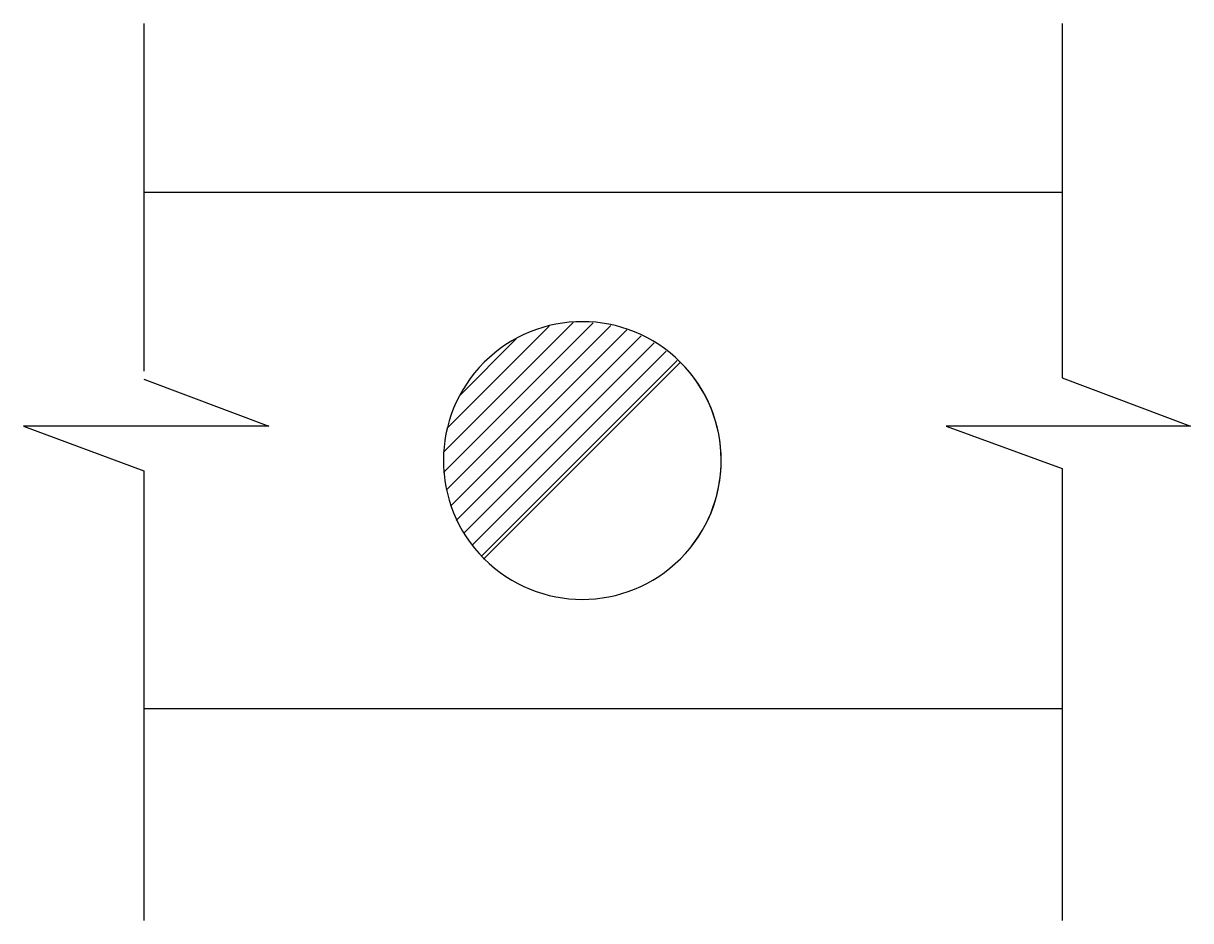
# Model space of a CAD drawing. Header units: metres. Extents: x 13249.1 to 13259.2, y 18624.8 to 18632.6.
import ezdxf

# ---------------------------------------------------------------- set-up
doc = ezdxf.new("R2010")
doc.units = ezdxf.units.M
doc.layers.add('PUB_DIM', color=90, linetype='Continuous')

msp = doc.modelspace()

# ---------------------------------------------------------------- hatches: boundary and pattern name
at = {"layer": 'PUB_DIM'}
h = msp.add_hatch(dxfattribs=at)
h.set_pattern_fill('SOLID')
h.paths.add_polyline_path([(13254.78, 18629.63, 1), (13253.07, 18627.92)])

# ---------------------------------------------------------------- linework, layer by layer
for points in [[(13250.11, 18631.12), (13258.11, 18631.12)], [(13250.11, 18626.62), (13258.11, 18626.62)]]:
    msp.add_lwpolyline(points)
for p, q in [((13250.11, 18632.59), (13250.11, 18629.56)), ((13258.11, 18632.59), (13258.11, 18629.5)), ((13254.78, 18629.63), (13253.07, 18627.92)), ((13250.11, 18629.49), (13251.2, 18629.08)), ((13258.11, 18629.5), (13259.23, 18629.08)), ((13251.2, 18629.08), (13249.06, 18629.08)), ((13249.06, 18629.08), (13250.11, 18628.69)), ((13259.23, 18629.08), (13257.1, 18629.08)), ((13257.1, 18629.08), (13258.11, 18628.71)), ((13258.11, 18628.71), (13258.11, 18624.77)), ((13250.11, 18628.69), (13250.11, 18624.77))]:
    msp.add_line(p, q, dxfattribs=at)
for start, end in [(44.98, 224.98), (224.98, 44.98), (321.59, 44.98)]:
    msp.add_arc((13253.93, 18628.78), 1.21, start, end, dxfattribs=at)

doc.saveas('drawing.dxf')
